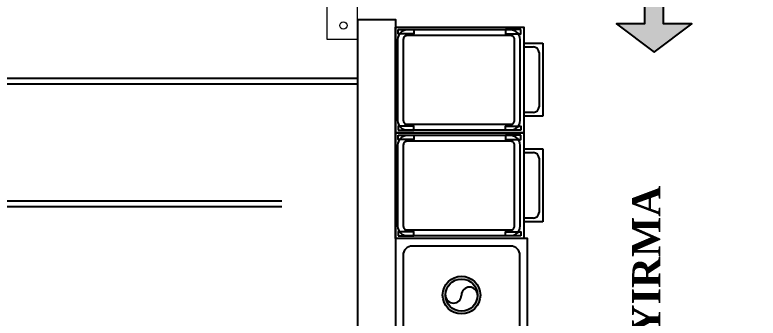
# Model space of a CAD drawing. Header units: millimetres. Extents: x 322668 to 332469, y 13187 to 20117.
# Drawn here: x 328233.2 to 328627.5, y 17099.3 to 17260 of the extents above; entities that cross this region are included whole.
import ezdxf

# ---------------------------------------------------------------- set-up
doc = ezdxf.new("R2010")
doc.units = ezdxf.units.MM
doc.header["$LTSCALE"] = 50
doc.header["$MEASUREMENT"] = 0
doc.header["$PDMODE"] = 3
doc.header["$PDSIZE"] = -0.5
doc.layers.get('0').update_dxf_attribs({"linetype": 'CONTINUOUS'})
doc.layers.get('DEFPOINTS').update_dxf_attribs({"linetype": 'CONTINUOUS'})
for name, color, linetype in [('alüminyum', 30, 'CONTINUOUS'), ('MIM_DUVAR', 4, 'CONTINUOUS'), ('MIM_OLCU-DIS', 1, 'CONTINUOUS')]:
    doc.layers.add(name, color=color, linetype=linetype)
doc.layers.add('GRC-Ekipman', color=4, linetype='CONTINUOUS', lineweight=25)
doc.layers.add('MIM_TEFRIS', color=31, linetype='CONTINUOUS', lineweight=5)
doc.styles.add('OLCU', font='TSIMPLEX.SHX', dxfattribs={"width": 0.7})
doc.styles.add('REF', font='calibri.ttf', dxfattribs={"height": 10})
doc.dimstyles.new('200-OLCU-DIŞ', dxfattribs={"dimtxt": 30, "dimasz": 10, "dimexe": 0, "dimexo": 0, "dimgap": 10, "dimtad": 1, "dimdec": 1, "dimdsep": 46, "dimtxsty": 'OLCU', "dimblk1": 'DOT', "dimblk2": 'DOT', "dimsah": 1, "dimcen": 0, "dimclrd": 7, "dimclre": 7, "dimclrt": 4, "dimadec": 0, "dimazin": 0, "dimtfac": 1, "dimtdec": 1, "dimtix": 1, "dimtmove": 2, "dimatfit": 3, "dimldrblk": 'DOT', "dimfxl": 0, "dimtolj": 1, "dimarcsym": 0})

# ---------------------------------------------------------------- blocks, each defined once
blk = doc.blocks.new('TURNIKE')
for p, q in [((-37.54, 19.51), (-37.54, 3.15)), ((6.28, 19.51), (6.28, 3.15)), ((-17.75, 5.96), (-32.07, -15.84)), ((-15.25, 4.31), (-29.56, -17.49)), ((-16.79, 4.31), (-16.79, -24.3)), ((-15.25, 4.31), (-0.93, -17.49)), ((-13.79, 4.31), (-13.79, -24.3)), ((-12.74, 5.96), (1.58, -15.84))]:
    blk.add_line(p, q)
blk.add_lwpolyline([(-58.59, 19.51), (-58.59, 3.15), (27.32, 3.15), (27.32, 19.51)], close=True)
blk.add_lwpolyline([(-36.65, 3.19), (-32.04, 6.41), (0.3, 6.43), (5.46, 3.15)])
for centre in [(-51.36, 11.98), (20.1, 11.98)]:
    blk.add_circle(centre, 1.93)
blk = doc.blocks.new('_DOT')
at = {"color": 0, "linetype": 'ByBlock'}
blk.add_line((-0.5, 0), (-1, 0), dxfattribs=at)
at = {"color": 0, "linetype": 'ByBlock', "const_width": 0.5}
blk.add_lwpolyline([(-0.25, 0, 1), (0.25, 0, 1)], format="xyb", close=True, dxfattribs=at)
blk = doc.blocks.new('*D159')
at = {"layer": 'DEFPOINTS', "color": 0}
for p in [(329577.75, 18407.96, -57.5), (327588.54, 14893), (330092.59, 14893)]:
    blk.add_point(p, dxfattribs=at)
at = {"layer": 'MIM_OLCU-DIS', "color": 7, "lineweight": -2}
for p, q in [((330052.83, 18407.96), (330092.59, 18407.96)), ((330092.59, 18397.96), (330092.59, 14903)), ((330052.59, 14893), (330092.59, 14893))]:
    blk.add_line(p, q, dxfattribs=at)
at = {"layer": 'MIM_OLCU-DIS', "color": 7, "lineweight": -2, "xscale": 10, "yscale": 10, "zscale": 10}
for p, rotation in [((330092.59, 18407.96), 90), ((330092.59, 14893), 270)]:
    blk.add_blockref('_DOT', p, dxfattribs=dict(at, rotation=rotation))
at = {"layer": 'MIM_OLCU-DIS', "color": 4, "insert": (330067.59, 16650.48), "char_height": 30, "attachment_point": 5, "rotation": 90, "style": 'OLCU'}
blk.add_mtext('\\A1;3515', dxfattribs=at)
blk = doc.blocks.new('YÖN OKU')
at = {"linetype": 'Continuous'}
h = blk.add_hatch(color=1, dxfattribs=at)
h.paths.add_polyline_path([(10, -8), (0, -8), (0, -13), (10, -13)])
h.paths.add_polyline_path([(10, 0), (0, 0), (0, -5), (10, -5)])
blk.add_hatch(color=1, dxfattribs=at).paths.add_polyline_path([(10, -16), (0, -16), (0, -31), (-15, -31), (5, -46), (25, -31), (10, -31)])
at = {"color": 1, "linetype": 'Continuous'}
for points in [[(10, 0), (0, 0), (0, -5), (10, -5)], [(10, -8), (0, -8), (0, -13), (10, -13)]]:
    blk.add_lwpolyline(points, close=True, dxfattribs=at)
blk.add_lwpolyline([(10, -16), (0, -16), (0, -31), (-15, -31), (5, -46), (25, -31), (10, -31), (10, -16)], dxfattribs=at)
blk = doc.blocks.new('SıyırmTezg.160-70')
h = blk.add_hatch(color=21)
edge = h.paths.add_edge_path()
edge.add_arc((130, -35), 10, 0, 360)
edge = h.paths.add_edge_path(flags=16)
edge.add_arc((130, -35), 8.5, 0, 360)
blk.add_lwpolyline([(0, -70), (160, -70), (160, 0), (0, 0)], close=True)
blk.add_lwpolyline([(9, -66), (151, -66, 0.414214), (156, -61), (156, -9, 0.414214), (151, -4), (9, -4, 0.414214), (4, -9), (4, -61, 0.414214)], format="xyb", close=True)
at = {"color": 21}
for radius in [10, 8.5]:
    blk.add_circle((130, -35), radius, dxfattribs=at)
for centre, start, end in [((130, -30.75), 90, 270), ((130, -39.25), 270, 90)]:
    blk.add_arc(centre, 4.25, start, end, dxfattribs=at)
blk = doc.blocks.new('ARB.Malzeme2')
at = {"color": 251}
for p, q in [((0, -8.49), (10.15, -8.49)), ((0, -10.49), (5.15, -10.49)), ((10.15, -8.49), (10.15, -47.18)), ((8.15, -13.49), (8.15, -42.18)), ((5.15, -45.18), (0, -45.18)), ((10.15, -47.18), (0, -47.18))]:
    blk.add_line(p, q, dxfattribs=at)
blk.add_lwpolyline([(-68, 0), (0, 0), (0, -56), (-68, -56)], close=True)
for points in [[(-1.88, -49.49), (-1.88, -6.49, 0.414214), (-6.88, -1.49), (-61.88, -1.49, 0.414214), (-66.88, -6.49), (-66.88, -49.49, 0.414214), (-61.88, -54.49), (-6.88, -54.49, 0.414214)], [(-4.88, -49.49), (-4.88, -6.49, 0.414214), (-6.88, -4.49), (-61.88, -4.49, 0.414214), (-63.88, -6.49), (-63.88, -49.49, 0.414214), (-61.88, -51.49), (-6.88, -51.49, 0.414214)]]:
    blk.add_lwpolyline(points, format="xyb", close=True)
for points in [[(-66.56, -1.32), (-58.28, -1.32), (-58.28, -3.49), (-66.56, -3.49)], [(-1.44, -1.32), (-9.72, -1.32), (-9.72, -3.49), (-1.44, -3.49)], [(-66.56, -54.68), (-58.28, -54.68), (-58.28, -52.51), (-66.56, -52.51)], [(-1.44, -54.68), (-9.72, -54.68), (-9.72, -52.51), (-1.44, -52.51)]]:
    blk.add_lwpolyline(points, close=True, dxfattribs=at)
for centre, start, end in [((5.15, -13.49), 0, 90), ((5.15, -42.18), 270, 0)]:
    blk.add_arc(centre, 3, start, end, dxfattribs=at)

msp = doc.modelspace()

# ---------------------------------------------------------------- linework, layer by layer
at = {"layer": 'alüminyum'}
for p, q in [((328414.74, 17226.21, -270), (327715.31, 17226.21, -270)), ((328414.74, 17223.21, -270), (327715.31, 17223.21, -270)), ((328374.88, 17161.21, -270), (327670.21, 17161.21, -270)), ((328374.88, 17158.21, -270), (327667.21, 17158.21, -270))]:
    msp.add_line(p, q, dxfattribs=at)
at = {"layer": 'MIM_DUVAR', "color": 22, "elevation": -242.5}
msp.add_lwpolyline([(328415.14, 16981.46), (328415.14, 17257.46), (328435.14, 17257.46), (328435.14, 16981.46)], dxfattribs=at)

# ---------------------------------------------------------------- block references
msp.add_blockref('YÖN OKU', (328567.3, 17286.17))
at = {"layer": 'GRC-Ekipman'}
for p in [(328503.14, 17253.46, -242.5), (328503.14, 17197.46, -242.5)]:
    msp.add_blockref('ARB.Malzeme2', p, dxfattribs=at)
at = {"layer": 'GRC-Ekipman', "linetype": 'Continuous', "rotation": 90}
msp.add_blockref('SıyırmTezg.160-70', (328435.14, 16981.46, -242.5), dxfattribs=at)
at = {"layer": 'MIM_TEFRIS', "rotation": 270}
msp.add_blockref('TURNIKE', (328395.51, 17274.41, -173.55), dxfattribs=at)

# ---------------------------------------------------------------- texts
at = {"color": 7, "insert": (328560.66, 17169.36, -90), "char_height": 20, "attachment_point": 3, "rotation": 90, "style": 'REF'}
msp.add_mtext_dynamic_manual_height_columns('{\\fCentury|b1|i0|c162|p18;^I\\H0.75x;BULAŞIK KABUL ve SIYIRMA}', width=512.9971, gutter_width=50, heights=[0], dxfattribs=at)

# ---------------------------------------------------------------- dimensions: what is measured, and where the dimension line sits
at = {"layer": 'MIM_OLCU-DIS', "color": 22}
dim = msp.add_linear_dim(base=(330092.59, 14893), p1=(329577.75, 18407.96, -57.5), p2=(327588.54, 14893), angle=270, dimstyle='200-OLCU-DIŞ', dxfattribs=at)
dim.commit()
dim.dimension.update_dxf_attribs({"geometry": '*D159', "text_midpoint": (330067.59, 16650.48)})

doc.saveas('drawing.dxf')
